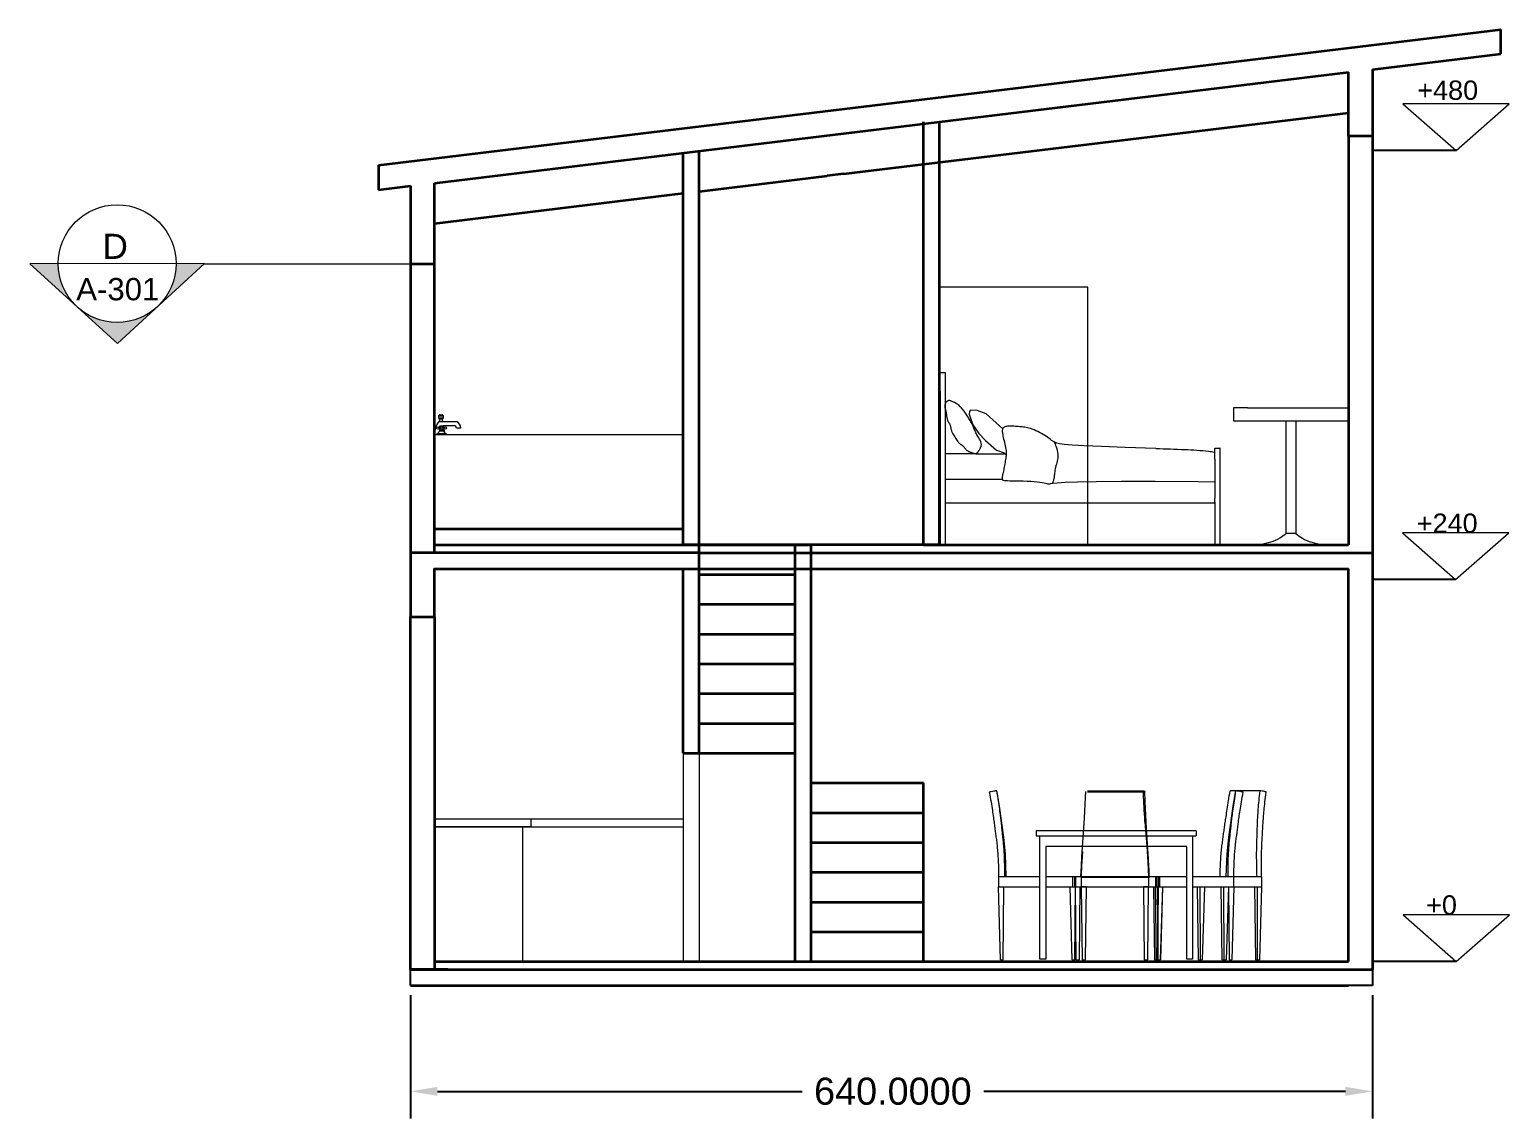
# Model space of a CAD drawing. Header units: inches. Extents: x 623 to 2920, y 629 to 2508.
# Drawn here: x 1935 to 2920, y 629 to 1353 of the extents above; entities that cross this region are included whole.
import ezdxf

# ---------------------------------------------------------------- set-up
doc = ezdxf.new("R2010")
doc.units = ezdxf.units.IN
doc.header["$MEASUREMENT"] = 0
doc.layers.get('DEFPOINTS').update_dxf_attribs({"color": 210})
for name, color, linetype, lineweight in [('A-ANNO-DIMS', 253, 'Continuous', 20), ('A-ANNO-SYMB', 3, 'Continuous', 18), ('A-ELEV-MBE1', 7, 'Continuous', 35), ('A-FURNITURE', 251, 'Continuous', 20), ('A-SECT-MCUT', 7, 'Continuous', 35), ('A-WALL-FULL', 7, 'Continuous', 35), ('A-WALL-FULL-INTR', 7, 'Continuous', 35), ('G-ANNO-DIM', 90, 'Continuous', 18)]:
    doc.layers.add(name, color=color, linetype=linetype, lineweight=lineweight)
doc.styles.get("Standard").update_dxf_attribs({"font": 'Arial.ttf'})
doc.styles.add('underline', font='Arial.ttf')
doc.dimstyles.get("Standard").update_dxf_attribs({"dimtxt": 0.18, "dimasz": 0.18, "dimexe": 0.18, "dimexo": 0.0625, "dimgap": 0.09, "dimtad": 0, "dimtih": 1, "dimtoh": 1, "dimdec": 4, "dimzin": 0, "dimdsep": 46, "dimtxsty": 'Standard', "dimcen": 0.09, "dimadec": 0, "dimazin": 0, "dimtfac": 1, "dimtdec": 4, "dimtofl": 0, "dimtmove": 0, "dimatfit": 3, "dimfxl": 1, "dimtolj": 1, "dimtzin": 0, "dimarcsym": 0})

# ---------------------------------------------------------------- blocks, each defined once
blk = doc.blocks.new('Sezioni')
h = blk.add_hatch(color=256)
h.dxf.hatch_style = 1
h.paths.add_polyline_path([(52520.8, 47455.1), (52264, 47220.9), (52417.6, 47220.9, -0.210523)])
h.paths.add_polyline_path([(52735.1, 47651.7), (52520.8, 47455.1, -0.388338), (52949.4, 47455.1)])
h.paths.add_polyline_path([(52949.4, 47455.1, -0.210523), (53052.6, 47220.9), (53206.2, 47220.9)])
blk.add_lwpolyline([(52264, 47220.9), (53206.2, 47220.9), (52735.1, 47651.7)], close=True)
blk.add_circle((52735.1, 47220.9), 317.5)
blk = doc.blocks.new('*D23')
at = {"layer": 'A-ANNO-DIMS', "color": 0, "lineweight": -2, "transparency": 16777216}
for p, q in [((2188.71, 710.7), (2188.71, 628.59)), ((2828.71, 710.7), (2828.71, 628.59)), ((2206.71, 646.59), (2449.2, 646.59)), ((2810.71, 646.59), (2570.09, 646.59))]:
    blk.add_line(p, q, dxfattribs=at)
at = {"layer": 'A-ANNO-DIMS', "color": 0, "transparency": 16777216}
for points in [[(2206.71, 649.59), (2206.71, 643.59), (2188.71, 646.59)], [(2810.71, 649.59), (2810.71, 643.59), (2828.71, 646.59)]]:
    blk.add_solid(points, dxfattribs=at)
at = {"layer": 'DEFPOINTS', "color": 0, "transparency": 16777216}
for p in [(2188.71, 716.95), (2828.71, 716.95), (2828.71, 646.59)]:
    blk.add_point(p, dxfattribs=at)
at = {"layer": 'A-ANNO-DIMS', "color": 0, "lineweight": 25, "transparency": 16777216, "insert": (2509.65, 646.59), "char_height": 18, "attachment_point": 5}
blk.add_mtext('\\A1;640.0000', dxfattribs=at)

msp = doc.modelspace()

# ---------------------------------------------------------------- hatches: boundary and pattern name
at = {"layer": 'G-ANNO-DIM'}
h = msp.add_hatch(color=256, dxfattribs=at)
h.dxf.hatch_style = 1
h.paths.add_polyline_path([(2919.66379, 1303.74159), (2848.96288, 1303.74159), (2884.31333, 1272.6325)], flags=17)
h.paths.add_polyline_path([(2848.96288, 1303.74159), (2884.31333, 1272.6325), (2919.66379, 1303.74159)])

# ---------------------------------------------------------------- linework, layer by layer
at = {"lineweight": 25}
for p, q in [((2188.70918, 716.94933), (2188.70918, 727.61599)), ((2828.70918, 727.61599), (2828.70918, 716.94933)), ((2828.70918, 716.94933), (2812.70918, 716.94933))]:
    msp.add_line(p, q, dxfattribs=at)
at = {"layer": 'A-ANNO-SYMB', "lineweight": 25}
for p, q in [((2884.31333, 1272.6325), (2828.70917, 1272.6325)), ((2883.98873, 987.10645), (2828.70917, 987.10645)), ((2884.43103, 732.94934), (2829.15147, 732.94933))]:
    msp.add_line(p, q, dxfattribs=at)
at = {"layer": 'A-ANNO-SYMB'}
msp.add_line((2188.70918, 1196.94933), (2051.791, 1196.94933), dxfattribs=at)
at = {"layer": 'A-ELEV-MBE1'}
for p, q in [((2476.70918, 1257.07054), (2812.70918, 1297.79781)), ((2540.70918, 1138.28266), (2540.70918, 1291.72445)), ((2812.70918, 1282.28266), (2812.70918, 1010.28266)), ((2828.70918, 1282.28266), (2828.70918, 1111.61599)), ((2380.70918, 1245.43418), (2466.04251, 1255.77761)), ((2204.70918, 1224.10084), (2370.04251, 1244.14125)), ((2812.70918, 732.94933), (2812.70918, 962.28266)), ((2828.70918, 962.28266), (2828.70918, 834.28266)), ((2530.04251, 732.94933), (2530.04251, 851.80647))]:
    msp.add_line(p, q, dxfattribs=at)
at = {"layer": 'A-ELEV-MBE1', "ltscale": 0.3}
msp.add_lwpolyline([(2204.70918, 1020.94933), (2370.04251, 1020.94933)], dxfattribs=at)
at = {"layer": 'A-ELEV-MBE1'}
for points in [[(2380.70918, 1010.28266), (2444.70918, 1010.28266)], [(2380.70918, 990.47314), (2444.70918, 990.47314)], [(2380.70918, 970.66361), (2444.70918, 970.66361)], [(2380.70918, 950.85409), (2444.70918, 950.85409)], [(2380.70918, 931.04456), (2444.70918, 931.04456)], [(2380.70918, 911.23504), (2444.70918, 911.23504)], [(2380.70918, 891.42552), (2444.70918, 891.42552)], [(2370.04251, 871.61599), (2444.70918, 871.61599)], [(2455.37584, 851.80647), (2530.04251, 851.80647)], [(2455.37584, 831.99695), (2530.04251, 831.99695)], [(2455.37584, 812.18742), (2530.04251, 812.18742)], [(2455.37584, 792.3779), (2530.04251, 792.3779)], [(2455.37584, 772.56837), (2530.04251, 772.56837)], [(2455.37584, 752.75885), (2530.04251, 752.75885)]]:
    msp.add_lwpolyline(points, dxfattribs=at)
at = {"layer": 'A-FURNITURE', "ltscale": 0.2}
for p, q in [((2639.3045, 1181.71291), (2540.72785, 1181.71291)), ((2639.3045, 1010.28266), (2639.3045, 1181.71291))]:
    msp.add_line(p, q, dxfattribs=at)
at = {"layer": 'A-FURNITURE'}
for p, q in [((2540.82399, 1121.96851), (2540.88485, 1124.85224)), ((2540.88485, 1124.85224), (2544.39402, 1124.85224)), ((2544.39402, 1124.85224), (2544.39402, 1122.11507)), ((2207.61959, 1095.97901), (2210.53, 1095.97901)), ((2210.53, 1094.5238), (2207.61959, 1094.5238)), ((2208.34719, 1092.34099), (2208.34719, 1093.7962)), ((2209.8024, 1093.7962), (2209.8024, 1092.34099)), ((2745.51452, 1101.33171), (2736.25937, 1101.33171)), ((2736.25937, 1101.33171), (2736.25937, 1092.57689)), ((2745.51452, 1101.33171), (2811.55652, 1101.33171)), ((2778.53552, 1101.33171), (2778.53552, 1101.33171)), ((2811.55652, 1101.33171), (2812.70918, 1101.33171)), ((2204.70918, 1083.60976), (2205.43678, 1083.60976)), ((2204.70918, 1083.60976), (2204.70918, 1026.28266)), ((2205.43678, 1083.60976), (2213.44041, 1083.60975)), ((2206.86666, 1084.33736), (2212.01198, 1084.33736)), ((2207.61959, 1092.34099), (2219.26124, 1092.34099)), ((2208.34719, 1088.33918), (2207.61959, 1088.33918)), ((2208.34719, 1087.61157), (2207.61959, 1087.61157)), ((2210.83763, 1085.79256), (2208.06226, 1085.79256)), ((2217.80603, 1089.43058), (2210.53, 1089.43058)), ((2210.53, 1088.33918), (2211.2576, 1088.33918)), ((2210.53, 1087.61157), (2211.2576, 1087.61157)), ((2222.17165, 1087.97537), (2219.26124, 1087.97537)), ((2812.67534, 1092.57689), (2736.41709, 1092.57689)), ((2771.32252, 1017.7611), (2771.32252, 1092.48203)), ((2777.80775, 1092.48203), (2777.80775, 1017.7611)), ((2723.85279, 1067.29508), (2723.85279, 1074.58752)), ((2723.85279, 1074.58752), (2727.25674, 1074.58752)), ((2727.46931, 1074.58752), (2727.25674, 1074.58752)), ((2727.46931, 1067.66444), (2727.46931, 1074.58752)), ((2564.86751, 1070.85938), (2544.41284, 1070.85938)), ((2564.86751, 1070.85938), (2584.40904, 1070.85938)), ((2544.39402, 1054.04771), (2581.97143, 1054.04771)), ((2684.22432, 1052.68264), (2712.75967, 1052.42724)), ((2712.75967, 1052.42724), (2723.61039, 1052.08831)), ((2544.52189, 1038.20252), (2723.79739, 1038.20252)), ((2723.85279, 1038.64511), (2723.85279, 1041.27946)), ((2777.80775, 1017.7611), (2771.32252, 1017.7611)), ((2746.62348, 1010.28266), (2751.23235, 1010.3388)), ((2746.62348, 1010.28266), (2751.23235, 1010.3388)), ((2370.04251, 871.61599), (2370.04251, 732.94933)), ((2380.70918, 871.61599), (2380.70918, 732.94933)), ((2578.8219, 846.6337), (2578.22062, 846.52768)), ((2639.08679, 846.6337), (2676.08444, 846.6337)), ((2753.72907, 846.6337), (2734.00934, 846.6337)), ((2738.26983, 846.52768), (2737.66856, 846.6337)), ((2754.53434, 846.52768), (2753.72907, 846.6337)), ((2575.11271, 845.97967), (2574.39595, 845.85329)), ((2575.90168, 846.11879), (2575.11271, 845.97967)), ((2580.56107, 836.40036), (2580.45023, 837.05577)), ((2676.08444, 845.74727), (2639.08679, 845.74727)), ((2677.03129, 845.97967), (2676.64077, 845.85329)), ((2677.2326, 846.11879), (2677.03129, 845.97967)), ((2738.98659, 846.4013), (2738.26983, 846.52768)), ((2739.77556, 846.26218), (2738.9866, 846.4013)), ((2755.34895, 846.4013), (2754.53434, 846.52768)), ((2756.12381, 846.26218), (2755.34896, 846.4013)), ((2756.81187, 846.11879), (2756.12381, 846.26218)), ((2204.70918, 827.97836), (2370.04251, 827.97836)), ((2268.70918, 827.97836), (2268.70918, 822.64503)), ((2204.70918, 822.64503), (2370.04251, 822.64503)), ((2263.37584, 822.64503), (2263.37584, 732.94933)), ((2263.37584, 822.64503), (2263.37584, 732.94933)), ((2711.46655, 820.02914), (2605.02389, 820.02914)), ((2605.02389, 820.02914), (2605.02389, 816.69132)), ((2711.46655, 820.02914), (2711.46655, 816.69132)), ((2605.02389, 816.69132), (2711.46655, 816.69132)), ((2607.46709, 734.4721), (2607.46709, 816.69132)), ((2705.17536, 809.62161), (2611.31508, 809.62157)), ((2611.31508, 809.62157), (2611.31508, 734.4721)), ((2705.1754, 734.4721), (2705.17536, 809.62161)), ((2709.02338, 816.69132), (2709.02338, 734.4721)), ((2584.56979, 804.33659), (2584.56068, 804.61205)), ((2579.98505, 789.36543), (2579.98554, 782.75868)), ((2582.60134, 789.35187), (2579.98505, 789.35167)), ((2607.46709, 789.35187), (2582.60134, 789.35187)), ((2585.06514, 789.35187), (2584.96629, 792.34231)), ((2629.45775, 789.35187), (2611.31508, 789.35187)), ((2629.80513, 789.35187), (2629.45775, 789.35187)), ((2629.45775, 782.75868), (2629.45775, 789.35187)), ((2630.14387, 789.35187), (2629.80513, 789.35187)), ((2630.45375, 789.35187), (2630.14387, 789.35187)), ((2630.71632, 789.35187), (2630.45375, 789.35187)), ((2630.67252, 782.75868), (2630.67252, 789.35187)), ((2630.67828, 789.35187), (2630.6741, 789.35187)), ((2634.64904, 789.35187), (2630.67828, 789.35187)), ((2630.91592, 789.35187), (2630.71632, 789.35187)), ((2631.04064, 789.35187), (2630.91592, 789.35187)), ((2631.08306, 789.35187), (2631.04064, 789.35187)), ((2631.08306, 789.35187), (2631.08306, 782.75868)), ((2634.64184, 789.199), (2635.00645, 789.199)), ((2635.00645, 789.35187), (2634.64904, 789.35187)), ((2634.76305, 789.35187), (2634.7577, 789.35187)), ((2635.01401, 789.35187), (2635.00645, 789.35187)), ((2635.00645, 789.35187), (2635.00645, 789.19902)), ((2635.00645, 789.199), (2679.73014, 789.199)), ((2635.00645, 789.199), (2635.00645, 782.75868)), ((2679.72321, 789.35187), (2635.01421, 789.35187)), ((2686.683, 789.35187), (2679.73014, 789.35187)), ((2679.73014, 789.199), (2680.3058, 789.199)), ((2679.73014, 789.199), (2679.73014, 782.75868)), ((2684.67314, 782.75868), (2684.67314, 789.35187)), ((2684.74421, 789.35187), (2684.67379, 789.35187)), ((2684.89213, 789.35187), (2684.74421, 789.35187)), ((2685.4074, 789.35187), (2684.89213, 789.35187)), ((2685.4074, 782.75868), (2685.4074, 789.35187)), ((2685.44981, 789.35187), (2685.4074, 789.35187)), ((2685.57454, 789.35187), (2685.44981, 789.35187)), ((2685.77413, 789.35187), (2685.57454, 789.35187)), ((2686.0367, 789.35187), (2685.77413, 789.35187)), ((2686.34658, 789.35187), (2686.0367, 789.35187)), ((2686.68532, 789.35187), (2686.34658, 789.35187)), ((2686.69002, 789.35187), (2686.683, 789.35187)), ((2686.683, 782.75868), (2686.683, 789.35187)), ((2687.0327, 789.35187), (2686.68532, 789.35187)), ((2686.69745, 789.35187), (2686.69745, 782.75868)), ((2705.1754, 789.35187), (2687.0327, 789.35187)), ((2687.0327, 789.35187), (2687.0327, 782.75868)), ((2733.72999, 789.35187), (2709.02338, 789.35187)), ((2735.87125, 789.35187), (2733.72999, 789.35187)), ((2736.50491, 789.35187), (2735.87125, 789.35187)), ((2736.50491, 782.75868), (2736.50541, 789.36543)), ((2751.68577, 789.35187), (2736.50713, 789.35187)), ((2754.9193, 789.35187), (2751.6872, 789.35187)), ((2754.9193, 789.35187), (2754.9193, 782.75868)), ((2579.98554, 782.75868), (2607.46709, 782.75868)), ((2581.35461, 734.19927), (2579.98554, 782.75868)), ((2583.06956, 734.19927), (2583.50214, 782.75868)), ((2611.31508, 782.75868), (2627.56646, 782.75868)), ((2628.93553, 734.19927), (2627.56646, 782.75868)), ((2627.56751, 782.75868), (2629.45775, 782.75868)), ((2629.45775, 782.75868), (2629.80513, 782.75868)), ((2629.80513, 782.75868), (2630.14387, 782.75868)), ((2630.14387, 782.75868), (2630.45375, 782.75868)), ((2631.08306, 782.75868), (2630.45375, 782.75868)), ((2630.65048, 734.19927), (2631.08306, 782.75868)), ((2630.6741, 782.75868), (2630.67828, 782.75868)), ((2630.67828, 782.75868), (2635.00645, 782.75868)), ((2630.8781, 782.75868), (2631.38514, 734.19927)), ((2633.68899, 734.19927), (2634.27771, 782.75868)), ((2635.00645, 782.75868), (2679.73014, 782.75868)), ((2635.00645, 782.75868), (2635.51349, 734.19927)), ((2638.40606, 782.75868), (2635.00645, 782.75868)), ((2637.81734, 734.19927), (2638.40606, 782.75868)), ((2679.73014, 782.75868), (2676.33053, 782.75868)), ((2676.33053, 782.75868), (2676.91926, 734.19927)), ((2679.2231, 734.19927), (2679.73014, 782.75868)), ((2679.73014, 782.75868), (2686.4172, 782.75868)), ((2683.01774, 782.75868), (2683.60647, 734.19927)), ((2684.89213, 782.75868), (2684.28292, 782.75868)), ((2684.91918, 734.19927), (2684.28292, 782.75868)), ((2684.89213, 782.75868), (2685.4074, 782.75868)), ((2685.4074, 782.75868), (2684.89213, 782.75868)), ((2685.4074, 782.75868), (2685.83997, 734.19927)), ((2686.0367, 782.75868), (2685.4074, 782.75868)), ((2685.91031, 734.19927), (2686.41735, 782.75868)), ((2686.0367, 782.75868), (2686.34658, 782.75868)), ((2686.34658, 782.75868), (2686.68532, 782.75868)), ((2686.41735, 782.75868), (2686.683, 782.75868)), ((2686.683, 782.75868), (2686.69002, 782.75868)), ((2686.68532, 782.75868), (2687.0327, 782.75868)), ((2687.0327, 782.75868), (2688.92294, 782.75868)), ((2688.92399, 782.75868), (2687.55492, 734.19927)), ((2689.07035, 782.75868), (2687.59818, 734.19927)), ((2688.92399, 782.75868), (2705.1754, 782.75868)), ((2709.02338, 782.75868), (2736.50491, 782.75868)), ((2712.07332, 782.75868), (2712.75312, 734.19927)), ((2713.88531, 782.75868), (2713.98107, 734.19927)), ((2716.86076, 782.75868), (2715.43212, 734.19927)), ((2728.74241, 734.19927), (2728.10615, 782.75868)), ((2729.97036, 734.19927), (2729.91814, 782.75868)), ((2732.89359, 782.75868), (2731.42141, 734.19927)), ((2732.98831, 782.75868), (2733.42089, 734.19927)), ((2736.50491, 782.75868), (2735.13584, 734.19927)), ((2736.50491, 782.75868), (2754.9193, 782.75868)), ((2750.13187, 782.75868), (2750.81167, 734.19927)), ((2751.94386, 782.75868), (2752.03961, 734.19927)), ((2754.9193, 782.75868), (2753.49066, 734.19927)), ((2581.35461, 734.19927), (2583.06956, 734.19927)), ((2611.31508, 734.4721), (2607.46709, 734.4721)), ((2628.93553, 734.19927), (2630.65048, 734.19927)), ((2631.38514, 734.19927), (2633.68899, 734.19927)), ((2635.51349, 734.19927), (2637.81734, 734.19927)), ((2676.91926, 734.19927), (2679.2231, 734.19927)), ((2683.60647, 734.19927), (2685.91031, 734.19927)), ((2684.91918, 734.19927), (2685.83997, 734.19927)), ((2685.83997, 734.19927), (2687.55492, 734.19927)), ((2687.55492, 734.19927), (2687.59818, 734.19927)), ((2709.02338, 734.4721), (2705.1754, 734.4721)), ((2712.75312, 734.19927), (2713.98107, 734.19927)), ((2713.98107, 734.19927), (2715.43212, 734.19927)), ((2728.74241, 734.19927), (2729.97036, 734.19927)), ((2729.97036, 734.19927), (2731.42141, 734.19927)), ((2733.42089, 734.19927), (2735.13584, 734.19927)), ((2750.81167, 734.19927), (2752.03961, 734.19927)), ((2752.03961, 734.19927), (2753.49066, 734.19927))]:
    msp.add_line(p, q, dxfattribs=at)
at = {"layer": 'A-FURNITURE', "ltscale": 0.3}
for p, q in [((2204.70918, 1083.60976), (2277.61774, 1083.60976)), ((2277.61774, 1083.60976), (2370.04251, 1083.60976))]:
    msp.add_line(p, q, dxfattribs=at)
at = {"layer": 'A-FURNITURE', "lineweight": 25}
msp.add_line((2380.70918, 871.61599), (2370.04251, 871.61599), dxfattribs=at)
at = {"layer": 'A-FURNITURE'}
for points in [[(2542.60901, 1123.34927), (2542.65555, 1123.34927)], [(2544.39402, 1122.11507), (2544.39402, 1010.28266), (2540.82399, 1010.28266), (2540.82399, 1121.96851)], [(2567.26257, 1073.42867), (2568.01549, 1074.69246), (2568.42367, 1075.8664), (2568.54323, 1076.95707), (2568.43029, 1077.97102), (2568.14098, 1078.91481), (2567.73141, 1079.795), (2567.25772, 1080.61815), (2566.77603, 1081.39081), (2566.33212, 1082.11972), (2565.93043, 1082.8123), (2565.56508, 1083.47614), (2565.23017, 1084.11884), (2564.91981, 1084.74798), (2564.62811, 1085.37115), (2564.34916, 1085.99596), (2564.07709, 1086.62999), (2563.80626, 1087.27934), (2563.53209, 1087.94413), (2563.25026, 1088.62302), (2562.95647, 1089.31461), (2562.64639, 1090.01756), (2562.31571, 1090.73049), (2561.96011, 1091.45203), (2561.57528, 1092.18083), (2561.15873, 1092.91506), (2560.71535, 1093.65115), (2560.25183, 1094.38504), (2559.77489, 1095.11272), (2559.29123, 1095.83014), (2558.80757, 1096.53326), (2558.33061, 1097.21805), (2557.86705, 1097.88048), (2557.4212, 1098.51745), (2556.98764, 1099.12966), (2556.55857, 1099.71873), (2556.12616, 1100.28629), (2555.6826, 1100.83399), (2555.22007, 1101.36344), (2554.73075, 1101.87629), (2554.20683, 1102.37416), (2553.64379, 1102.85771), (2553.05031, 1103.32363), (2552.43841, 1103.76765), (2551.82006, 1104.18549), (2551.20728, 1104.57287), (2550.61204, 1104.9255), (2550.04634, 1105.2391), (2549.52219, 1105.5094), (2549.04871, 1105.73335), (2548.62366, 1105.91281), (2548.24191, 1106.0509), (2547.89836, 1106.15072), (2547.58788, 1106.21537), (2547.30536, 1106.24796), (2547.04569, 1106.2516), (2546.80376, 1106.22938), (2546.5751, 1106.184), (2546.35792, 1106.11648), (2546.15105, 1106.02741), (2545.95335, 1105.9174), (2545.76367, 1105.78705), (2545.58086, 1105.63696), (2545.40376, 1105.46773), (2545.23123, 1105.27996), (2545.06279, 1105.07432), (2544.90067, 1104.85171), (2544.74781, 1104.61309), (2544.6071, 1104.35943), (2544.48146, 1104.09169), (2544.37381, 1103.81084), (2544.28707, 1103.51784), (2544.22414, 1103.21366), (2544.18696, 1102.89974), (2544.17352, 1102.57944), (2544.18083, 1102.25659), (2544.2059, 1101.93503), (2544.24575, 1101.6186), (2544.29737, 1101.31112), (2544.35779, 1101.01644), (2544.42401, 1100.73839), (2544.49336, 1100.47923), (2544.56447, 1100.23497), (2544.63628, 1100.00004), (2544.70774, 1099.76887), (2544.77779, 1099.53588), (2544.84539, 1099.2955), (2544.90947, 1099.04218), (2544.96898, 1098.77033), (2545.02332, 1098.47567), (2545.07362, 1098.15901), (2545.1215, 1097.82243), (2545.16854, 1097.46803), (2545.21634, 1097.0979), (2545.2665, 1096.71413), (2545.32061, 1096.3188), (2545.38027, 1095.91401), (2545.44692, 1095.5023), (2545.52142, 1095.08805), (2545.60447, 1094.67608), (2545.69678, 1094.27123), (2545.79904, 1093.87832), (2545.91196, 1093.50219), (2546.03625, 1093.14767), (2546.17261, 1092.81958), (2546.32107, 1092.52055), (2546.47905, 1092.24436), (2546.64326, 1091.98258), (2546.81044, 1091.72678), (2546.97733, 1091.46854), (2547.14065, 1091.19943), (2547.29715, 1090.91102), (2547.44354, 1090.59489), (2547.57742, 1090.24524), (2547.69971, 1089.86686), (2547.81218, 1089.46717), (2547.91662, 1089.05357), (2548.01479, 1088.63349), (2548.10848, 1088.21434), (2548.19945, 1087.80355), (2548.28948, 1087.40852), (2548.38123, 1087.03341), (2548.48083, 1086.66927), (2548.59531, 1086.30392), (2548.73167, 1085.92514), (2548.89695, 1085.52073), (2549.09815, 1085.07849), (2549.3423, 1084.58621), (2549.63641, 1084.03169), (2549.98433, 1083.40834), (2550.37725, 1082.73198), (2550.80318, 1082.02407), (2551.25014, 1081.30605), (2551.70613, 1080.59934), (2552.15917, 1079.92541), (2552.59728, 1079.30569), (2553.00847, 1078.76163), (2553.38335, 1078.30904), (2553.72287, 1077.94127), (2554.03057, 1077.64604), (2554.31002, 1077.41107), (2554.56475, 1077.22409), (2554.79831, 1077.07281), (2555.01425, 1076.94497), (2555.21612, 1076.82828), (2555.40725, 1076.71202), (2555.59013, 1076.59166), (2555.76706, 1076.46426), (2555.94031, 1076.32683), (2556.11216, 1076.17643), (2556.28489, 1076.01007), (2556.4608, 1075.82481), (2556.64215, 1075.61767), (2556.83084, 1075.38714), (2557.02712, 1075.13748), (2557.23086, 1074.87439), (2557.44191, 1074.60359), (2557.66016, 1074.33078), (2557.88544, 1074.06168), (2558.11764, 1073.80198), (2558.3566, 1073.55741), (2558.60263, 1073.33228), (2558.85775, 1073.12541), (2559.12442, 1072.93424), (2559.4051, 1072.75619), (2559.70224, 1072.5887), (2560.01831, 1072.4292), (2560.35576, 1072.27513), (2560.71705, 1072.12391), (2561.10271, 1071.9738), (2561.50553, 1071.82627), (2561.91639, 1071.68364), (2562.32616, 1071.54819), (2562.72569, 1071.42223), (2563.10587, 1071.30806), (2563.45756, 1071.20797), (2563.77163, 1071.12428), (2564.04175, 1071.05898), (2564.27289, 1071.01299), (2564.4728, 1070.98693), (2564.64923, 1070.98141), (2564.80996, 1070.99706), (2564.96275, 1071.0345), (2565.11536, 1071.09435), (2565.27554, 1071.17722), (2565.45009, 1071.28508), (2565.6419, 1071.42524), (2565.85288, 1071.60634), (2566.08496, 1071.83703), (2566.34005, 1072.12596), (2566.62007, 1072.48178), (2566.92694, 1072.91313), (2567.26257, 1073.42867)], [(2207.61959, 1094.5238), (2207.61959, 1095.97901)], [(2208.34719, 1096.70661), (2209.8024, 1096.70661)], [(2209.8024, 1093.7962), (2208.34719, 1093.7962)], [(2210.53, 1095.97901), (2210.53, 1094.5238)], [(2582.75197, 1087.47466), (2571.72305, 1097.35773), (2565.80774, 1099.64664), (2561.3138, 1099.77815), (2560.57437, 1098.89167), (2560.35254, 1097.11872), (2560.78868, 1095.76515), (2562.84269, 1090.12361), (2566.8597, 1084.24999), (2571.18066, 1079.76283), (2578.5622, 1073.20009), (2583.79498, 1071.37999), (2584.98776, 1070.36873)], [(2684.67935, 1074.33765), (2664.11276, 1075.04515), (2648.40792, 1075.64647), (2636.87642, 1076.16342), (2628.82987, 1076.6178), (2623.57988, 1077.0314), (2620.43805, 1077.42603), (2618.71599, 1077.82349), (2617.7253, 1078.24557), (2616.88945, 1078.70974), (2616.07935, 1079.21607), (2615.27773, 1079.7603), (2614.46737, 1080.33815), (2613.63101, 1080.94536), (2612.75141, 1081.57767), (2611.81133, 1082.2308), (2610.79352, 1082.90048), (2609.68747, 1083.58107), (2608.5096, 1084.26131), (2607.28305, 1084.92857), (2606.03096, 1085.57022), (2604.77648, 1086.17362), (2603.54275, 1086.72614), (2602.35293, 1087.21515), (2601.23015, 1087.628), (2600.19088, 1087.95628), (2599.22487, 1088.20842), (2598.31521, 1088.39703), (2597.44496, 1088.53477), (2596.59721, 1088.63426), (2595.75503, 1088.70813), (2594.90149, 1088.76903), (2594.01967, 1088.82959), (2593.09805, 1088.89933), (2592.14668, 1088.97538), (2591.18101, 1089.05177), (2590.2165, 1089.1225), (2589.2686, 1089.18161), (2588.35277, 1089.2231), (2587.48445, 1089.24101), (2586.6791, 1089.22935), (2585.94921, 1089.18277), (2585.29547, 1089.09848), (2584.71559, 1088.97431), (2584.20729, 1088.80808), (2583.76829, 1088.59764), (2583.3963, 1088.34081), (2583.08905, 1088.03543), (2582.84426, 1087.67932), (2582.65967, 1087.26999), (2582.53313, 1086.80355), (2582.46252, 1086.27579), (2582.4457, 1085.6825), (2582.48056, 1085.01945), (2582.56497, 1084.28243), (2582.69681, 1083.46723), (2582.87394, 1082.56962), (2583.09253, 1081.5894), (2583.34191, 1080.54231), (2583.60969, 1079.44811), (2583.88347, 1078.32656), (2584.15086, 1077.19742), (2584.39948, 1076.08044), (2584.61694, 1074.99537), (2584.79085, 1073.96197), (2584.9117, 1072.99419), (2584.98152, 1072.08277), (2585.00523, 1071.21264), (2584.98776, 1070.36873), (2584.93401, 1069.53597), (2584.8489, 1068.69929), (2584.73735, 1067.84363), (2584.60428, 1066.95391), (2584.45424, 1066.01977), (2584.29037, 1065.0497), (2584.11542, 1064.05687), (2583.93217, 1063.05447), (2583.74338, 1062.05569), (2583.55182, 1061.07371), (2583.36026, 1060.12172), (2583.17147, 1059.21291), (2582.98864, 1058.35865), (2582.81668, 1057.56312), (2582.66092, 1056.82867), (2582.52669, 1056.15766), (2582.41933, 1055.55247), (2582.34416, 1055.01545), (2582.30653, 1054.54897), (2582.31176, 1054.15538), (2582.37102, 1053.83517), (2582.51882, 1053.58122), (2582.79549, 1053.38456), (2583.24139, 1053.2362), (2583.89685, 1053.12715), (2584.8022, 1053.04842), (2585.9978, 1052.99102), (2587.52399, 1052.94597), (2589.40005, 1052.90478), (2591.56111, 1052.86096), (2593.92126, 1052.80851), (2596.39456, 1052.74146), (2598.89509, 1052.65381), (2601.33694, 1052.53957), (2603.63417, 1052.39275), (2605.70088, 1052.20736), (2607.47132, 1051.98185), (2608.96052, 1051.73239), (2610.20372, 1051.47957), (2611.23613, 1051.24402), (2612.09298, 1051.04633), (2612.80949, 1050.9071), (2613.42089, 1050.84694), (2613.96238, 1050.88646), (2614.59464, 1051.03731), (2615.98002, 1051.27536), (2618.90631, 1051.56754), (2624.16132, 1051.88077), (2632.53283, 1052.18197), (2644.80863, 1052.43807), (2661.77654, 1052.61598), (2684.22432, 1052.68264)], [(2617.03085, 1078.63122), (2617.25519, 1078.09739), (2617.55614, 1077.35182), (2617.90477, 1076.43142), (2618.27218, 1075.37314), (2618.62943, 1074.21387), (2618.94761, 1072.99056), (2619.19779, 1071.74012), (2619.35107, 1070.49948), (2619.38685, 1069.29864), (2619.31794, 1068.13991), (2619.16549, 1067.01869), (2618.95064, 1065.93037), (2618.69454, 1064.87034), (2618.41834, 1063.834), (2618.14317, 1062.81674), (2617.89019, 1061.81395), (2617.676, 1060.82341), (2617.49898, 1059.85248), (2617.35299, 1058.91086), (2617.23188, 1058.00831), (2617.12949, 1057.15454), (2617.03967, 1056.3593), (2616.95627, 1055.6323), (2616.87314, 1054.98327), (2616.78463, 1054.41702), (2616.68718, 1053.91854), (2616.5777, 1053.46789), (2616.45312, 1053.04516), (2616.31037, 1052.63039), (2616.14639, 1052.20365), (2615.9581, 1051.74501), (2615.74244, 1051.23454)], [(2723.85279, 1038.64511), (2723.85279, 1010.28266), (2727.46931, 1010.28266), (2727.46931, 1067.66444)], [(2723.85279, 1067.29508), (2723.85279, 1041.27946)], [(2580.17429, 838.6874), (2578.98933, 845.694), (2578.82222, 846.63189)], [(2585.06514, 789.35187), (2584.56068, 804.61205), (2583.40868, 815.71911), (2580.56107, 836.40036), (2578.98933, 845.694), (2578.82222, 846.63189)], [(2676.08444, 846.6337), (2676.64077, 846.52768), (2677.03129, 846.4013), (2677.2326, 846.26218), (2677.2326, 846.11879)], [(2731.42531, 789.35187), (2731.92977, 804.61205), (2733.08178, 815.71911), (2735.92938, 836.40036), (2737.50112, 845.694), (2737.66823, 846.63189)], [(2574.39594, 845.85329), (2573.79467, 845.74727)], [(2577.50385, 846.4013), (2576.71488, 846.26218), (2575.90168, 846.11879)], [(2578.22062, 846.52768), (2577.50386, 846.4013)], [(2634.65261, 789.41374), (2635.04598, 796.62247), (2635.36859, 802.74944), (2637.08742, 828.36551), (2637.76901, 842.34386), (2637.91299, 846.19404)], [(2676.64077, 845.85329), (2676.08444, 845.74727)], [(2679.95402, 796.00245), (2679.65229, 801.26674), (2678.42243, 821.3059), (2677.49141, 839.4862), (2677.2618, 846.08212), (2677.25825, 846.19366)], [(2740.58877, 846.11879), (2739.77557, 846.26218)], [(2741.37774, 845.97967), (2740.58877, 846.11879)], [(2742.0945, 845.85329), (2741.37774, 845.97967)], [(2742.69578, 845.74727), (2742.09451, 845.85329)], [(2757.37214, 845.97967), (2756.81188, 846.11879)], [(2757.98268, 845.74727), (2757.77046, 845.85329), (2757.37214, 845.97967)], [(2204.70918, 827.97836), (2268.70918, 827.97836), (2268.70918, 822.64503), (2204.70918, 822.64503)]]:
    msp.add_lwpolyline(points, dxfattribs=at)
msp.add_lwpolyline([(2208.34719, 1086.52017), (2208.34719, 1089.43058), (2210.53, 1089.43058), (2210.53, 1086.52017)], close=True, dxfattribs=at)
for centre in [(2206.89198, 1087.97537), (2209.4386, 1087.97537), (2211.98521, 1087.97537)]:
    msp.add_circle(centre, 0.81348, dxfattribs=at)
for centre, radius, start, end in [((2208.32507, 1096.00084), 0.70604, 88.22242371, 181.77759328), ((2208.32507, 1094.50168), 0.70604, 178.22239419, 271.77759376), ((2209.82423, 1094.50168), 0.70604, 268.22239371, 1.77755913), ((2209.82423, 1096.00084), 0.70604, 358.22239419, 91.77756376), ((2219.50658, 1083.52797), 14.79759, 143.44669352, 179.68339409), ((2204.34537, 1087.61157), 4.14797, 285.25509394, 344.74489397), ((2214.53182, 1087.61157), 4.14797, 195.2550935, 254.74489352), ((2202.17508, 1082.77738), 9.84514, 9.70947909, 29.48734344), ((2218.07845, 1088.24779), 1.21361, 347.01919363, 102.98079394), ((2217.31737, 1087.89184), 4.85504, 0.98276286, 66.39736341)]:
    msp.add_arc(centre, radius, start, end, dxfattribs=at)
for points in [[(2684.67935, 1074.33765), (2703.84315, 1073.67841), (2719.78666, 1072.51666), (2723.50973, 1071.98504)], [(2771.32252, 1017.79272), (2767.06373, 1014.69825), (2754.11921, 1010.41174)], [(2777.80775, 1017.74755), (2782.05343, 1014.63512), (2794.97974, 1010.29398)]]:
    msp.add_spline(points, degree=3, dxfattribs=at)
for points in [[(2579.89443, 839.9658), (2579.58164, 842.00148), (2579.22714, 844.21238), (2578.8219, 846.6337)], [(2732.91435, 839.9658), (2733.24151, 842.00148), (2733.60395, 844.21238), (2734.00934, 846.6337)], [(2737.66856, 846.6337), (2737.26331, 844.21238), (2736.90881, 842.00148), (2736.59602, 839.9658)], [(2753.72907, 846.6337), (2753.45318, 844.21213), (2753.22024, 842.001), (2753.02259, 839.96511)], [(2580.71671, 834.3492), (2580.47829, 836.06965), (2580.16099, 838.12293), (2579.82508, 840.25503)], [(2732.03111, 834.3492), (2732.29533, 836.06965), (2732.62631, 838.12293), (2732.97303, 840.25503)], [(2736.59602, 839.96579), (2736.28324, 837.93011), (2736.01216, 836.06964), (2735.77374, 834.3492)], [(2753.02259, 839.9651), (2752.82494, 837.92921), (2752.66259, 836.06854), (2752.52787, 834.34792)], [(2581.343, 829.57302), (2581.16087, 831.04832), (2580.98293, 832.51194), (2580.71671, 834.3492)], [(2731.3137, 829.57302), (2731.5303, 831.04832), (2731.74336, 832.51194), (2732.03111, 834.3492)], [(2735.77374, 834.3492), (2735.53533, 832.62876), (2735.32958, 831.04837), (2735.14744, 829.57308)], [(2752.52787, 834.34792), (2752.39315, 832.6273), (2752.28607, 831.04675), (2752.19898, 829.57132)], [(2583.33085, 810.87635), (2583.21267, 812.20363), (2582.9635, 814.7063), (2582.58261, 818.20917), (2582.35192, 820.49692), (2582.22461, 821.70528)], [(2734.26584, 821.70528), (2734.14215, 820.5127), (2733.90591, 818.2038), (2733.52829, 814.70141), (2733.27595, 812.2186), (2733.1596, 810.87635)], [(2583.65993, 806.6364), (2583.56058, 808.14692), (2583.44897, 809.54933), (2583.33085, 810.87635)], [(2733.1596, 810.87635), (2733.04141, 809.54909), (2732.93536, 808.10343), (2732.83052, 806.6364)], [(2583.91605, 801.74602), (2583.84643, 803.50698), (2583.7593, 805.12581), (2583.65993, 806.6364)], [(2584.06708, 796.00245), (2584.03775, 798.08203), (2583.98566, 799.98507), (2583.91605, 801.74602)], [(2635.00645, 789.199), (2635.23314, 794.07268), (2635.45982, 798.08669), (2635.68651, 801.5257)], [(2635.68651, 801.52571), (2635.79985, 803.24521), (2635.9132, 804.82098), (2636.02654, 806.28987)], [(2732.5744, 801.74602), (2732.50479, 799.98512), (2732.47807, 797.88816), (2732.46142, 795.71152)], [(2732.83052, 806.6364), (2732.73117, 805.12586), (2732.62885, 803.62473), (2732.5744, 801.74602)], [(2751.42935, 801.74381), (2751.43748, 799.98323), (2751.4819, 797.88664), (2751.53484, 795.71038)], [(2584.08298, 789.36503), (2584.10265, 791.76805), (2584.09574, 793.9696), (2584.06708, 796.00245)], [(2634.65261, 789.41374), (2634.64902, 789.34234), (2634.64543, 789.27076), (2634.64184, 789.199)], [(2680.2979, 789.36503), (2680.18327, 791.76805), (2680.06865, 793.9696), (2679.95402, 796.00245)], [(2732.46142, 795.71152), (2732.39473, 793.96978), (2732.389, 791.759), (2732.40755, 789.36442)], [(2751.50267, 796.00149), (2751.54394, 793.96901), (2751.60461, 791.75861), (2751.68581, 789.36442)], [(2754.9193, 789.199), (2754.86452, 791.63584), (2754.83307, 793.85776), (2754.82042, 795.90035)]]:
    msp.add_open_spline(points, degree=3, dxfattribs=at)
for points, knots in [([(2573.79467, 845.74727), (2574.65388, 840.95103), (2575.96531, 833.05286), (2576.95543, 825.97389), (2577.579, 821.11152), (2578.01924, 817.63268), (2578.4814, 814.14876), (2578.92969, 810.48276), (2579.33726, 806.39668), (2579.6745, 801.66936), (2579.9086, 796.12262), (2579.97732, 791.73713), (2579.98505, 789.36543)], [0, 0, 0, 0, 0.1666666667, 0.3333333333, 0.4166666667, 0.5, 0.5833333333, 0.6666666667, 0.75, 0.8333333333, 0.9166666667, 0.9980990367, 0.9980990367, 0.9980990367, 0.9980990367]), ([(2676.08444, 845.74727), (2676.28698, 840.95103), (2676.69205, 833.05286), (2677.1984, 825.97389), (2677.60348, 821.11152), (2677.90729, 817.63268), (2678.2111, 814.14876), (2678.5149, 810.48276), (2678.81871, 806.39668), (2679.02125, 803.24513), (2679.12252, 801.52571)], [0, 0, 0, 0, 0.1666666667, 0.3333333333, 0.4166666667, 0.5, 0.5833333333, 0.6666666667, 0.75, 0.8333333111, 0.8333333111, 0.8333333111, 0.8333333111]), ([(2736.50541, 789.36543), (2736.52104, 794.16417), (2736.76842, 802.13337), (2737.41139, 809.26074), (2738.00904, 814.14877), (2738.47121, 817.63267), (2738.91145, 821.11156), (2739.3791, 824.75816), (2739.93118, 828.80599), (2740.6225, 833.47188), (2741.50867, 838.97616), (2742.26618, 843.34915), (2742.69578, 845.74727)], [-0.9980990367, -0.9980990367, -0.9980990367, -0.9980990367, -0.8333333333, -0.6666666667, -0.5833333333, -0.5, -0.4166666667, -0.3333333333, -0.25, -0.1666666667, -0.0833333333, 0, 0, 0, 0]), ([(2754.82042, 795.90035), (2754.80777, 797.94294), (2754.8262, 803.53271), (2755.02176, 809.26074), (2755.2858, 814.14877), (2755.49562, 817.63267), (2755.68688, 821.11156), (2755.90132, 824.75816), (2756.18722, 828.80599), (2756.59091, 833.47188), (2757.15948, 838.97616), (2757.67959, 843.34915), (2757.98268, 845.74727)], [0.0833333392, 0.0833333392, 0.0833333392, 0.0833333392, 0.1666666667, 0.3333333333, 0.4166666667, 0.5, 0.5833333333, 0.6666666667, 0.75, 0.8333333333, 0.9166666667, 1, 1, 1, 1]), ([(2582.22461, 821.70529), (2582.10092, 822.89787), (2581.82276, 825.43959), (2581.56393, 827.93318), (2581.39393, 829.35708)], [-0.4166666455, -0.4166666455, -0.4166666455, -0.4166666455, -0.3333333333, -0.25, -0.25, -0.25, -0.25]), ([(2727.31208, 789.36503), (2727.35653, 791.76805), (2727.49195, 796.22175), (2727.80928, 801.88812), (2728.21797, 806.74465), (2728.68871, 810.95165), (2729.19268, 814.70689), (2729.70204, 818.20744), (2730.18373, 821.64709), (2730.71953, 825.43589), (2731.06331, 827.92842), (2731.26981, 829.35311)], [-0.9981274981, -0.9981274981, -0.9981274981, -0.9981274981, -0.9166666667, -0.8333333333, -0.75, -0.6666666667, -0.5833333333, -0.5, -0.4166666667, -0.3333333333, -0.25, -0.25, -0.25, -0.25]), ([(2735.14745, 829.57301), (2734.96532, 828.0977), (2734.64828, 825.35749), (2734.38956, 822.89755), (2734.26584, 821.70529)], [0.25, 0.25, 0.25, 0.25, 0.3333333333, 0.4166666455, 0.4166666455, 0.4166666455, 0.4166666455]), ([(2752.19899, 829.57125), (2752.1119, 828.0958), (2751.97768, 825.35525), (2751.85035, 821.66529), (2751.75169, 818.19979), (2751.63287, 814.70036), (2751.51489, 810.96366), (2751.44116, 806.68162), (2751.40713, 803.63374), (2751.42935, 801.74381)], [0.2500000487, 0.2500000487, 0.2500000487, 0.2500000487, 0.3333333333, 0.4166666667, 0.5, 0.5833333333, 0.6666666667, 0.75, 0.8333333188, 0.8333333188, 0.8333333188, 0.8333333188]), ([(2679.12252, 801.5257), (2679.22379, 799.80628), (2679.42402, 796.12746), (2679.62425, 791.72768), (2679.72321, 789.36478)], [0.8333333333, 0.8333333333, 0.8333333333, 0.8333333333, 0.9166666667, 0.9980990367, 0.9980990367, 0.9980990367, 0.9980990367])]:
    msp.add_open_spline(points, degree=3, knots=knots, dxfattribs=at)
at = {"layer": 'A-SECT-MCUT'}
for p, q in [((2914.04251, 1336.97697), (2914.04251, 1353.09408)), ((2812.70918, 1282.28266), (2812.70918, 1324.69414)), ((2828.70918, 1326.63354), (2828.70918, 1282.28266)), ((2828.70918, 1282.28266), (2812.70918, 1282.28266)), ((2167.37584, 1262.85172), (2167.37584, 1246.47192)), ((2204.70918, 1218.28266), (2204.70918, 1250.99717)), ((2188.70918, 1249.05778), (2188.70918, 1218.28266)), ((2188.70918, 1218.28266), (2188.70918, 1004.94933)), ((2204.70918, 1004.94933), (2204.70918, 1218.28266)), ((2204.70918, 1196.94933), (2188.70918, 1196.94933)), ((2380.70918, 994.28266), (2380.70918, 1010.28266)), ((2444.70918, 1010.28266), (2455.37584, 1010.28266)), ((2530.04251, 1004.94933), (2828.70918, 1004.94933)), ((2808.70918, 1004.94933), (2828.70918, 1004.94933)), ((2828.70918, 1004.94933), (2828.70918, 962.28266)), ((2530.04251, 994.28266), (2812.70918, 994.28266)), ((2812.70918, 962.28266), (2812.70918, 994.28266)), ((2188.70918, 727.61599), (2188.70918, 962.28266)), ((2204.70918, 962.28266), (2204.70918, 727.61599)), ((2213.56101, 727.61599), (2188.70918, 727.61599)), ((2188.70918, 727.61599), (2828.70918, 727.61599)), ((2188.70918, 716.94933), (2204.70918, 716.94933)), ((2204.70918, 716.94933), (2812.70918, 716.94933))]:
    msp.add_line(p, q, dxfattribs=at)
for points in [[(2167.37584, 1262.85172), (2914.04251, 1353.09408)], [(2828.70918, 1326.63354), (2914.04251, 1336.97697)], [(2204.70918, 1250.99717), (2812.70918, 1324.69414)], [(2167.37584, 1246.47192), (2188.70918, 1249.05778)], [(2828.70918, 1111.61599), (2828.70918, 1004.94933)], [(2380.70918, 1004.94933), (2188.70918, 1004.94933), (2188.70918, 962.28266), (2204.70918, 962.28266), (2204.70918, 994.28266), (2380.70918, 994.28266)], [(2204.70918, 1010.28266), (2380.70918, 1010.28266)], [(2444.70918, 732.94933), (2444.70918, 1010.28266)], [(2455.37584, 732.94933), (2455.37584, 1010.28266)], [(2530.04251, 1010.28266), (2812.70918, 1010.28266)], [(2370.04251, 871.61599), (2370.04251, 994.28266)], [(2380.70918, 871.61599), (2380.70918, 994.28266)], [(2828.70918, 834.28266), (2828.70918, 727.61599)], [(2204.70918, 732.94933), (2812.70918, 732.94933)]]:
    msp.add_lwpolyline(points, dxfattribs=at)
at = {"layer": 'A-WALL-FULL'}
msp.add_line((2540.82399, 1010.28266), (2540.70918, 1215.00355), dxfattribs=at)
at = {"layer": 'A-WALL-FULL-INTR'}
for p, q in [((2529.99884, 1010.28266), (2529.99884, 1291.72445)), ((2370.04251, 1010.28266), (2370.04251, 1271.03758)), ((2380.70918, 1010.28266), (2380.70918, 1272.33051)), ((2476.70918, 1257.07054), (2466.04251, 1255.77761)), ((2540.70918, 1010.28266), (2540.70918, 1138.28266)), ((2530.04251, 1010.28266), (2370.04251, 1010.28266)), ((2380.70918, 1004.94933), (2530.04251, 1004.94933)), ((2540.70918, 1010.28266), (2521.26214, 1010.28266)), ((2380.70918, 994.28266), (2530.04251, 994.28266))]:
    msp.add_line(p, q, dxfattribs=at)
at = {"layer": 'G-ANNO-DIM'}
for points in [[(2848.96288, 1303.74159), (2884.31333, 1272.6325), (2919.66379, 1303.74159)], [(2848.63828, 1018.21554), (2883.98873, 987.10645), (2919.33919, 1018.21554)], [(2849.08058, 764.05842), (2884.43103, 732.94934), (2919.78148, 764.05842)]]:
    msp.add_lwpolyline(points, close=True, dxfattribs=at)

# ---------------------------------------------------------------- block references
at = {"layer": 'A-ANNO-SYMB', "xscale": 0.1234390799913115, "yscale": 0.1234390799913115, "zscale": 0.1234390799913115, "rotation": 180.1637586501984}
msp.add_blockref('Sezioni', (8486.52346, 7044.8638), dxfattribs=at)

# ---------------------------------------------------------------- texts
at = {"layer": 'A-ANNO-SYMB'}
msp.add_text('D', height=16.72475, rotation=0.16375865, dxfattribs=at).set_placement((1983.91481, 1200.49026))
msp.add_text('A-301', height=14.833145, dxfattribs=at).set_placement((1966.40349, 1172.95981))
at = {"layer": 'G-ANNO-DIM', "style": 'underline'}
for s, p in [('+480', (2858.48457, 1306.34425)), ('+240', (2858.15998, 1018.21554)), ('+0', (2864.3964, 764.16104))]:
    msp.add_text(s, height=12.866637, dxfattribs=at).set_placement(p)

# ---------------------------------------------------------------- dimensions: what is measured, and where the dimension line sits
at = {"layer": 'A-ANNO-DIMS', "lineweight": 25}
dim = msp.add_linear_dim(base=(2828.70918, 646.59457), p1=(2188.70918, 716.94933), p2=(2828.70918, 716.94933), dimstyle='Standard', override={"dimscale": 100}, dxfattribs=at)
dim.commit()
dim.dimension.update_dxf_attribs({"geometry": '*D23', "text_midpoint": (2509.64881, 646.59457), "dimtype": 160})

doc.saveas('drawing.dxf')
